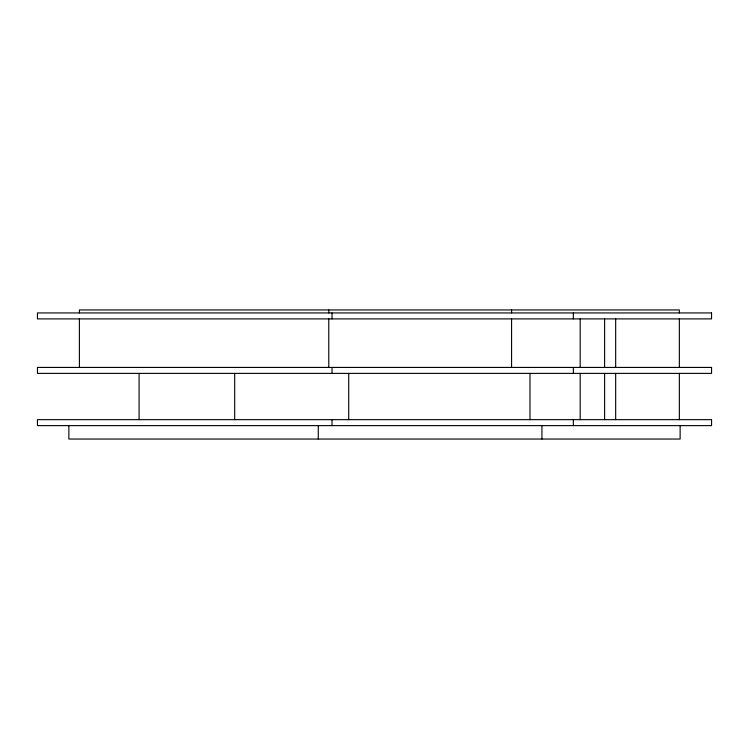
<?xml version="1.0" encoding="UTF-8"?>
<svg xmlns="http://www.w3.org/2000/svg" width="749" height="749" viewBox="0 0 749 749"><rect width="100%" height="100%" fill="white"/><g stroke="black" fill="none" stroke-linecap="round" stroke-linejoin="round"><path stroke-width="1.12" d="M680.139 425.619L680.139 439.045L68.861 439.045L68.861 425.619M679.343 312.942L679.343 309.955L79.394 309.955L79.394 312.942M679.343 318.905L679.343 367.431M679.343 373.395L679.343 419.655M615.669 318.905L615.669 367.431M615.669 373.395L615.669 419.655M604.602 318.905L604.602 367.431M604.602 373.395L604.602 419.655M580.175 318.905L580.175 367.431M580.175 373.395L580.175 419.655M573.35 312.942L573.35 318.905M573.35 367.431L573.35 373.395M573.35 419.655L573.35 425.619M541.93 425.619L541.93 439.045M529.983 373.395L529.983 419.655M511.576 309.955L511.576 312.942M511.576 318.905L511.576 367.431M348.725 373.395L348.725 419.655M332.022 312.942L332.022 318.905M332.022 367.431L332.022 373.395M332.022 419.655L332.022 425.619M328.783 309.955L328.783 312.942M328.783 318.905L328.783 367.431M318.259 425.619L318.259 439.045M234.69 373.395L234.69 419.655M139.08 373.395L139.08 419.655M79.394 318.905L79.394 367.431M711.55 312.942L37.45 312.942L37.45 318.905L711.55 318.905L711.55 312.942M711.55 367.431L37.45 367.431L37.45 373.395L711.55 373.395L711.55 367.431M711.55 419.655L37.45 419.655L37.45 425.619L711.55 425.619L711.55 419.655"/></g></svg>
